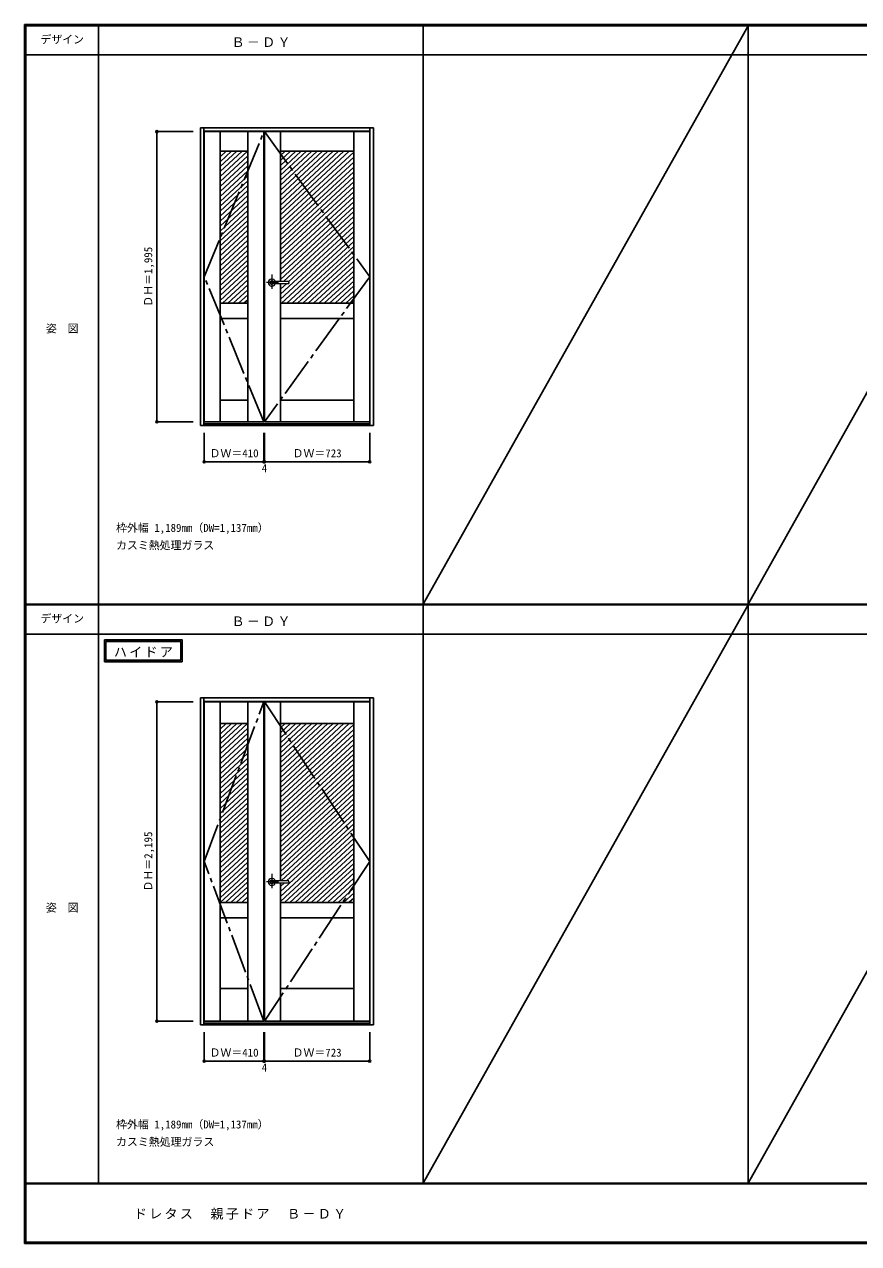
# Model space of a CAD drawing. Units: millimetres, scale not verified. Extents: x -6000 to 5700, y -4307 to 4175.
# Drawn here: x -6000 to -267, y -4205 to 4175 of the extents above; entities that cross this region are included whole.
import ezdxf
from ezdxf.enums import TextEntityAlignment as Align

# ---------------------------------------------------------------- set-up
doc = ezdxf.new("R2010")
doc.units = ezdxf.units.MM
doc.header["$LTSCALE"] = 30
doc.header["$PDMODE"] = 32
doc.header["$PDSIZE"] = 15
doc.linetypes.add('CHAIN1', pattern=[8, 5, -1, 1, -1])
doc.linetypes.add('CHAIN2', pattern=[12, 9, -1, 1, -1])
for name, color, linetype in [('0-2_扉', 7, 'Continuous'), ('0-4_枠', 3, 'Continuous'), ('0-7', 7, 'CHAIN2'), ('0-A_文字', 7, 'Continuous'), ('0-B_寸法', 7, 'Continuous'), ('0-C_ハッチ', 4, 'Continuous'), ('F-1_枠', 6, 'Continuous'), ('F-A_文字', 7, 'Continuous')]:
    doc.layers.add(name, color=color, linetype=linetype)
doc.layers.add('0-5_レバー', color=7, linetype='Continuous', lineweight=18)
doc.styles.add('ＭＳ ゴシック', font='')
doc.styles.get('ＭＳ ゴシック').set_extended_font_data('MS Gothic')

msp = doc.modelspace()

# ---------------------------------------------------------------- linework, layer by layer
at = {"layer": '0-2_扉'}
for p, q in [((-4764, 1443), (-4764, 3438)), ((-4654, 1443), (-4654, 3438)), ((-4464, 1443), (-4464, 3438)), ((-4350, 1443), (-4350, 3438)), ((-4350, 3438), (-3627, 3438)), ((-4240, 2407.5), (-4240, 3438)), ((-3737, 1443), (-3737, 3438)), ((-3627, 1443), (-3627, 3438)), ((-4464, 3303), (-4654, 3303)), ((-4240, 3303), (-3737, 3303)), ((-4240, 1443), (-4240, 2393.5)), ((-4654, 2258), (-4464, 2258)), ((-4240, 2258), (-3737, 2258)), ((-4464, 2153), (-4654, 2153)), ((-4240, 2153), (-3737, 2153)), ((-4464, 1593), (-4654, 1593)), ((-4240, 1593), (-3737, 1593)), ((-4354, 1443), (-4764, 1443)), ((-4350, 1443), (-3627, 1443)), ((-4354, -481.25), (-4764, -481.25)), ((-4654, -2676.25), (-4654, -481.25)), ((-4464, -2676.25), (-4464, -481.25)), ((-4354, -2676.25), (-4354, -481.25)), ((-4350, -481.25), (-3627, -481.25)), ((-4350, -2676.25), (-4350, -481.25)), ((-4240, -1711.75), (-4240, -481.25)), ((-3737, -2676.25), (-3737, -481.25)), ((-3627, -2676.25), (-3627, -481.25)), ((-4464, -631.25), (-4654, -631.25)), ((-4240, -631.25), (-3737, -631.25)), ((-4350, -1672.05), (-4350, -1692.45)), ((-4240, -2676.25), (-4240, -1725.75)), ((-4654, -1861.25), (-4464, -1861.25)), ((-4240, -1861.25), (-3737, -1861.25)), ((-4464, -1966.25), (-4654, -1966.25)), ((-4240, -1966.25), (-3737, -1966.25)), ((-4464, -2451.25), (-4654, -2451.25)), ((-4240, -2451.25), (-3737, -2451.25)), ((-4350, -2676.25), (-3627, -2676.25))]:
    msp.add_line(p, q, dxfattribs=at)
for points in [[(-4354, 1443), (-4354, 3438), (-4764, 3438)], [(-4354, -2676.25), (-4764, -2676.25), (-4764, -481.25)]]:
    msp.add_lwpolyline(points, dxfattribs=at)
at = {"layer": '0-4_枠'}
for p, q in [((-4790, 3465), (-4790, 1418)), ((-4790, 3465), (-3601, 3465)), ((-4766, 1418), (-4766, 3465)), ((-4766, 3441), (-3625, 3441)), ((-3625, 1418), (-3625, 3465)), ((-3601, 3465), (-3601, 1418)), ((-4766, 1430), (-3625, 1430)), ((-4790, 1418), (-3601, 1418)), ((-4790, -454.25), (-4790, -2701.25)), ((-4790, -454.25), (-3601, -454.25)), ((-4766, -2701.25), (-4766, -454.25)), ((-4766, -478.25), (-3625, -478.25)), ((-3625, -2701.25), (-3625, -454.25)), ((-3601, -454.25), (-3601, -2701.25)), ((-4790, -2701.25), (-3601, -2701.25)), ((-4766, -2689.25), (-3625, -2689.25))]:
    msp.add_line(p, q, dxfattribs=at)
at = {"layer": '0-5_レバー', "color": 4, "linetype": 'CHAIN1'}
for p, q in [((-4299.5, 2456.96), (-4299.5, 2357.11)), ((-4252.7, 2400.5), (-4335.72, 2400.5)), ((-4299.5, -1662.29), (-4299.5, -1762.14)), ((-4252.7, -1718.75), (-4335.72, -1718.75))]:
    msp.add_line(p, q, dxfattribs=at)
at = {"layer": '0-5_レバー'}
for p, q in [((-4182.5, 2400.5), (-4182.5, 2405.99)), ((-4182.5, 2400.5), (-4182.5, 2395)), ((-4182.5, -1718.75), (-4182.5, -1713.26)), ((-4182.5, -1718.75), (-4182.5, -1724.25))]:
    msp.add_line(p, q, dxfattribs=at)
for points in [[(-4289.54, 2407.49), (-4290.31, 2408.28), (-4292.28, 2409.65), (-4294.53, 2410.66), (-4296.96, 2411.29), (-4299.5, 2411.5), (-4302.04, 2411.29), (-4304.47, 2410.66), (-4306.72, 2409.65), (-4308.69, 2408.28), (-4310.31, 2406.61), (-4311.51, 2404.71), (-4312.25, 2402.65), (-4312.5, 2400.5), (-4312.25, 2398.35), (-4311.51, 2396.29), (-4310.31, 2394.39), (-4308.69, 2392.72), (-4306.72, 2391.35), (-4304.47, 2390.34), (-4302.04, 2389.71), (-4299.5, 2389.5), (-4296.96, 2389.71), (-4294.53, 2390.34), (-4292.28, 2391.35), (-4290.31, 2392.72), (-4289.54, 2393.51)], [(-4184, 2407.5), (-4193.73, 2407.5), (-4203.91, 2407.5), (-4213.51, 2407.5), (-4222.5, 2407.5), (-4230.91, 2407.5), (-4238.72, 2407.5), (-4245.54, 2407.5), (-4251.84, 2407.5), (-4257.61, 2407.5), (-4262.85, 2407.5), (-4267.64, 2407.5), (-4272.3, 2407.5), (-4276.5, 2407.5), (-4280.25, 2407.5), (-4282.25, 2407.5), (-4284.1, 2407.5), (-4286.11, 2407.49), (-4288.52, 2407.49), (-4290.01, 2407.49), (-4291.55, 2407.49), (-4293.07, 2407.49), (-4294.17, 2407.49), (-4294.63, 2407.49), (-4294.63, 2407.48)], [(-4294.48, 2393.51), (-4294.35, 2393.51), (-4293.91, 2393.51), (-4293.19, 2393.51), (-4292.17, 2393.51), (-4290.91, 2393.51), (-4289.56, 2393.51), (-4286.7, 2393.51), (-4283.72, 2393.5), (-4280.7, 2393.5), (-4277.66, 2393.5), (-4274.59, 2393.5), (-4271.51, 2393.5), (-4267.51, 2393.5), (-4263.1, 2393.5), (-4258.13, 2393.5), (-4252.6, 2393.5), (-4246.51, 2393.5), (-4239.86, 2393.5), (-4232.65, 2393.5), (-4224.06, 2393.5), (-4214.8, 2393.5), (-4204.86, 2393.5), (-4194.25, 2393.5), (-4184, 2393.5)], [(-4184, 2407.5), (-4193.08, 2407.5), (-4193.48, 2407.5)], [(-4289.54, -1711.76), (-4290.31, -1710.97), (-4292.28, -1709.6), (-4294.53, -1708.59), (-4296.96, -1707.96), (-4299.5, -1707.75), (-4302.04, -1707.96), (-4304.47, -1708.59), (-4306.72, -1709.6), (-4308.69, -1710.97), (-4310.31, -1712.64), (-4311.51, -1714.54), (-4312.25, -1716.6), (-4312.5, -1718.75), (-4312.25, -1720.9), (-4311.51, -1722.96), (-4310.31, -1724.86), (-4308.69, -1726.53), (-4306.72, -1727.9), (-4304.47, -1728.91), (-4302.04, -1729.54), (-4299.5, -1729.75), (-4296.96, -1729.54), (-4294.53, -1728.91), (-4292.28, -1727.9), (-4290.31, -1726.53), (-4289.54, -1725.74)], [(-4184, -1711.75), (-4193.73, -1711.75), (-4203.91, -1711.75), (-4213.51, -1711.75), (-4222.5, -1711.75), (-4230.91, -1711.75), (-4238.72, -1711.75), (-4245.54, -1711.75), (-4251.84, -1711.75), (-4257.61, -1711.75), (-4262.85, -1711.75), (-4267.64, -1711.75), (-4272.3, -1711.75), (-4276.5, -1711.75), (-4280.25, -1711.75), (-4282.25, -1711.75), (-4284.1, -1711.75), (-4286.11, -1711.76), (-4288.52, -1711.76), (-4290.01, -1711.76), (-4291.55, -1711.76), (-4293.07, -1711.76), (-4294.17, -1711.76), (-4294.63, -1711.76), (-4294.63, -1711.77)], [(-4294.48, -1725.74), (-4294.35, -1725.74), (-4293.91, -1725.74), (-4293.19, -1725.74), (-4292.17, -1725.74), (-4290.91, -1725.74), (-4289.56, -1725.74), (-4286.7, -1725.74), (-4283.72, -1725.75), (-4280.7, -1725.75), (-4277.66, -1725.75), (-4274.59, -1725.75), (-4271.51, -1725.75), (-4267.51, -1725.75), (-4263.1, -1725.75), (-4258.13, -1725.75), (-4252.6, -1725.75), (-4246.51, -1725.75), (-4239.86, -1725.75), (-4232.65, -1725.75), (-4224.06, -1725.75), (-4214.8, -1725.75), (-4204.86, -1725.75), (-4194.25, -1725.75), (-4184, -1725.75)], [(-4184, -1711.75), (-4193.08, -1711.75), (-4193.48, -1711.75)]]:
    msp.add_lwpolyline(points, dxfattribs=at)
for centre, radius, start, end in [((-4299.5, 2400.5), 24.55, 16.59952, 343.36736), ((-4184, 2406), 1.5, 0.00847, 89.9163), ((-4184, 2406), 1.5, 360, 90.17419), ((-4184, 2395), 1.5, 270.16419, 0), ((-4184, 2395), 1.5, 269.91059, 359.99153), ((-4299.5, -1718.75), 24.55, 16.59952, 343.36736), ((-4184, -1713.25), 1.5, 0.00847, 89.9163), ((-4184, -1713.25), 1.5, 360, 90.17419), ((-4184, -1724.25), 1.5, 270.16419, 0), ((-4184, -1724.25), 1.5, 269.91059, 359.99153)]:
    msp.add_arc(centre, radius, start, end, dxfattribs=at)
at = {"layer": '0-7'}
for points in [[(-4354, 1443), (-4764, 2440.5), (-4354, 3438)], [(-4350, 3438), (-3627, 2440.5), (-4350, 1443)], [(-4354, -2676.25), (-4764, -1578.75), (-4354, -481.25)], [(-4350, -481.25), (-3627, -1578.75), (-4350, -2676.25)]]:
    msp.add_lwpolyline(points, dxfattribs=at)
at = {"layer": '0-A_文字'}
for p, q in [((-5450, -55.5), (-5450, -205.5)), ((-5440, -65.5), (-4925.67, -65.5)), ((-4925.67, -65.5), (-4925.67, -195.5)), ((-5450, -205.5), (-4915.67, -205.5))]:
    msp.add_line(p, q, dxfattribs=at)
for points in [[(-5450, -55.5), (-4915.67, -55.5), (-4915.67, -205.5)], [(-5440, -65.5), (-5440, -195.5), (-4925.67, -195.5)]]:
    msp.add_lwpolyline(points, dxfattribs=at)
at = {"layer": '0-B_寸法', "color": 4}
for p, q in [((-5090, 3438), (-5090, 1443)), ((-5090, 3438), (-4840, 3438)), ((-5090, 1443), (-4840, 1443)), ((-4764, 1168), (-4764, 1368)), ((-4354, 1168), (-4354, 1368)), ((-3627, 1168), (-3627, 1368)), ((-4350, 1168), (-3627, 1168)), ((-5090, -481.25), (-5090, -2676.25)), ((-5090, -481.25), (-4840, -481.25)), ((-5090, -2676.25), (-4840, -2676.25)), ((-4764, -2951.25), (-4764, -2751.25)), ((-4354, -2951.25), (-4354, -2751.25)), ((-3627, -2951.25), (-3627, -2751.25)), ((-4350, -2951.25), (-3627, -2951.25))]:
    msp.add_line(p, q, dxfattribs=at)
for points in [[(-4764, 1168), (-4354, 1168), (-4350, 1168), (-4350, 1368)], [(-4764, -2951.25), (-4354, -2951.25), (-4350, -2951.25), (-4350, -2751.25)]]:
    msp.add_lwpolyline(points, dxfattribs=at)
at = {"layer": '0-B_寸法'}
for p in [(-5090, 3438), (-5090, 1443), (-4764, 1168), (-4354, 1168), (-4350, 1168), (-3627, 1168), (-5090, -481.25), (-5090, -2676.25), (-4764, -2951.25), (-4354, -2951.25), (-4350, -2951.25), (-3627, -2951.25)]:
    msp.add_point(p, dxfattribs=at)
at = {"layer": '0-C_ハッチ'}
for p, q in [((-4613.42, 3303), (-4654, 3265.42)), ((-4466.23, 3303), (-4654, 3129.14)), ((-4503.03, 3303), (-4654, 3163.21)), ((-4539.82, 3303), (-4654, 3197.28)), ((-4576.62, 3303), (-4654, 3231.35)), ((-4464, 3270.99), (-4654, 3095.07)), ((-4171.86, 3303), (-4240, 3239.9)), ((-4135.06, 3303), (-4240, 3205.83)), ((-4098.26, 3303), (-4240, 3171.76)), ((-4061.47, 3303), (-4240, 3137.69)), ((-4208.65, 3303), (-4240, 3273.97)), ((-4024.67, 3303), (-4240, 3103.62)), ((-3987.87, 3303), (-4240, 3069.55)), ((-3951.08, 3303), (-4240, 3035.48)), ((-3914.28, 3303), (-4240, 3001.41)), ((-3877.48, 3303), (-4240, 2967.34)), ((-3840.69, 3303), (-4240, 2933.26)), ((-3803.89, 3303), (-4240, 2899.19)), ((-3767.09, 3303), (-4240, 2865.12)), ((-3737, 3296.79), (-4240, 2831.05)), ((-4464, 3236.92), (-4654, 3061)), ((-4464, 3202.85), (-4654, 3026.93)), ((-3737, 3262.72), (-4240, 2796.98)), ((-3737, 3228.65), (-4240, 2762.91)), ((-3737, 3194.58), (-4240, 2728.84)), ((-4464, 3168.78), (-4654, 2992.85)), ((-4464, 3134.71), (-4654, 2958.78)), ((-4464, 3100.64), (-4654, 2924.71)), ((-3737, 3160.51), (-4240, 2694.77)), ((-3737, 3126.44), (-4240, 2660.7)), ((-4464, 3066.57), (-4654, 2890.64)), ((-4464, 3032.5), (-4654, 2856.57)), ((-3737, 3092.37), (-4240, 2626.62)), ((-3737, 3058.29), (-4240, 2592.55)), ((-3737, 3024.22), (-4240, 2558.48)), ((-4464, 2998.43), (-4654, 2822.5)), ((-4464, 2964.35), (-4654, 2788.43)), ((-3737, 2990.15), (-4240, 2524.41)), ((-3737, 2956.08), (-4240, 2490.34)), ((-4464, 2930.28), (-4654, 2754.36)), ((-4464, 2896.21), (-4654, 2720.29)), ((-4464, 2862.14), (-4654, 2686.21)), ((-3737, 2922.01), (-4240, 2456.27)), ((-3737, 2887.94), (-4240, 2422.2)), ((-3737, 2853.87), (-4219.08, 2407.5)), ((-4464, 2828.07), (-4654, 2652.14)), ((-4464, 2794), (-4654, 2618.07)), ((-3737, 2785.73), (-4240, 2319.99)), ((-3737, 2819.8), (-4182.85, 2406.97)), ((-4464, 2759.93), (-4654, 2584)), ((-4464, 2725.86), (-4654, 2549.93)), ((-4464, 2691.79), (-4654, 2515.86)), ((-3737, 2751.65), (-4240, 2285.91)), ((-3737, 2717.58), (-4233.35, 2258)), ((-3737, 2683.51), (-4196.55, 2258)), ((-4464, 2657.71), (-4654, 2481.79)), ((-4464, 2623.64), (-4654, 2447.72)), ((-3737, 2649.44), (-4159.76, 2258)), ((-3737, 2615.37), (-4122.96, 2258)), ((-4464, 2589.57), (-4654, 2413.65)), ((-4464, 2555.5), (-4654, 2379.58)), ((-4464, 2521.43), (-4654, 2345.5)), ((-3737, 2581.3), (-4086.16, 2258)), ((-3737, 2547.23), (-4049.37, 2258)), ((-4464, 2487.36), (-4654, 2311.43)), ((-4464, 2453.29), (-4654, 2277.36)), ((-3737, 2513.16), (-4012.57, 2258)), ((-3737, 2479.09), (-3975.77, 2258)), ((-3737, 2445.02), (-3938.98, 2258)), ((-4464, 2419.22), (-4638.11, 2258)), ((-4464, 2385.15), (-4601.32, 2258)), ((-4464, 2351.08), (-4564.52, 2258)), ((-4234.2, 2393.5), (-4240, 2388.13)), ((-4197.4, 2393.5), (-4240, 2354.06)), ((-3737, 2410.94), (-3902.18, 2258)), ((-3737, 2376.87), (-3865.38, 2258)), ((-4464, 2317), (-4527.72, 2258)), ((-4464, 2282.93), (-4490.93, 2258)), ((-3737, 2342.8), (-3828.59, 2258)), ((-3737, 2308.73), (-3791.79, 2258)), ((-3737, 2274.66), (-3754.99, 2258)), ((-4613.42, -631.25), (-4654, -668.83)), ((-4466.23, -631.25), (-4654, -805.11)), ((-4503.03, -631.25), (-4654, -771.04)), ((-4539.82, -631.25), (-4654, -736.97)), ((-4576.62, -631.25), (-4654, -702.9)), ((-4464, -663.26), (-4654, -839.18)), ((-4171.86, -631.25), (-4240, -694.35)), ((-4135.06, -631.25), (-4240, -728.42)), ((-4098.26, -631.25), (-4240, -762.49)), ((-4061.47, -631.25), (-4240, -796.56)), ((-4208.65, -631.25), (-4240, -660.28)), ((-4024.67, -631.25), (-4240, -830.63)), ((-3987.87, -631.25), (-4240, -864.7)), ((-3951.08, -631.25), (-4240, -898.77)), ((-3914.28, -631.25), (-4240, -932.84)), ((-3877.48, -631.25), (-4240, -966.92)), ((-3840.69, -631.25), (-4240, -1000.99)), ((-3803.89, -631.25), (-4240, -1035.06)), ((-3767.09, -631.25), (-4240, -1069.13)), ((-3737, -637.46), (-4240, -1103.2)), ((-4464, -697.33), (-4654, -873.25)), ((-4464, -731.4), (-4654, -907.32)), ((-3737, -671.53), (-4240, -1137.27)), ((-3737, -705.6), (-4240, -1171.34)), ((-3737, -739.67), (-4240, -1205.41)), ((-4464, -765.47), (-4654, -941.4)), ((-4464, -799.54), (-4654, -975.47)), ((-4464, -833.61), (-4654, -1009.54)), ((-3737, -773.74), (-4240, -1239.48)), ((-3737, -807.81), (-4240, -1273.55)), ((-4464, -867.68), (-4654, -1043.61)), ((-4464, -901.75), (-4654, -1077.68)), ((-3737, -841.88), (-4240, -1307.63)), ((-3737, -875.96), (-4240, -1341.7)), ((-3737, -910.03), (-4240, -1375.77)), ((-4464, -935.83), (-4654, -1111.75)), ((-4464, -969.9), (-4654, -1145.82)), ((-4464, -1003.97), (-4654, -1179.89)), ((-3737, -944.1), (-4240, -1409.84)), ((-3737, -978.17), (-4240, -1443.91)), ((-4464, -1038.04), (-4654, -1213.96)), ((-4464, -1072.11), (-4654, -1248.04)), ((-3737, -1012.24), (-4240, -1477.98)), ((-3737, -1046.31), (-4240, -1512.05)), ((-3737, -1080.38), (-4234.2, -1540.75)), ((-4464, -1106.18), (-4654, -1282.11)), ((-4464, -1140.25), (-4654, -1316.18)), ((-3737, -1148.52), (-4240, -1614.27)), ((-3737, -1114.45), (-4197.4, -1540.75)), ((-4464, -1174.32), (-4654, -1350.25)), ((-4464, -1208.39), (-4654, -1384.32)), ((-4464, -1242.46), (-4654, -1418.39)), ((-3737, -1182.6), (-4240, -1648.34)), ((-3737, -1216.67), (-4240, -1682.41)), ((-3737, -1250.74), (-4232.75, -1709.76)), ((-4464, -1276.54), (-4654, -1452.46)), ((-4464, -1310.61), (-4654, -1486.53)), ((-3737, -1318.88), (-4240, -1784.62)), ((-3737, -1284.81), (-4198.1, -1711.75)), ((-4464, -1344.68), (-4654, -1520.6)), ((-4464, -1378.75), (-4654, -1554.67)), ((-4464, -1412.82), (-4654, -1588.75)), ((-3737, -1352.95), (-4240, -1818.69)), ((-3737, -1387.02), (-4240, -1852.76)), ((-3737, -1421.09), (-4212.37, -1861.25)), ((-4464, -1446.89), (-4654, -1622.82)), ((-4464, -1480.96), (-4654, -1656.89)), ((-3737, -1455.16), (-4175.57, -1861.25)), ((-3737, -1489.23), (-4138.78, -1861.25)), ((-4464, -1515.03), (-4654, -1690.96)), ((-4464, -1549.1), (-4654, -1725.03)), ((-4464, -1583.18), (-4654, -1759.1)), ((-4234.2, -1540.75), (-4240, -1546.12)), ((-4197.4, -1540.75), (-4240, -1580.19)), ((-3737, -1523.31), (-4101.98, -1861.25)), ((-3737, -1557.38), (-4065.18, -1861.25)), ((-3737, -1591.45), (-4028.39, -1861.25)), ((-4464, -1617.25), (-4654, -1793.17)), ((-4464, -1651.32), (-4654, -1827.24)), ((-3737, -1625.52), (-3991.59, -1861.25)), ((-3737, -1659.59), (-3954.79, -1861.25)), ((-4464, -1685.39), (-4654, -1861.31)), ((-4464, -1719.46), (-4617.13, -1861.25)), ((-4464, -1753.53), (-4580.34, -1861.25)), ((-4213.22, -1725.75), (-4240, -1750.55)), ((-3737, -1693.66), (-3918, -1861.25)), ((-3737, -1727.73), (-3881.2, -1861.25)), ((-4464, -1787.6), (-4543.54, -1861.25)), ((-4464, -1821.67), (-4506.74, -1861.25)), ((-3737, -1761.8), (-3844.4, -1861.25)), ((-3737, -1795.87), (-3807.61, -1861.25)), ((-3737, -1829.95), (-3770.81, -1861.25))]:
    msp.add_line(p, q, dxfattribs=at)
at = {"layer": 'F-1_枠'}
for p, q in [((-6000, 4175), (5700, 4175)), ((-6000, 4175), (-6000, -4205)), ((-6000, 4170), (5700, 4170)), ((-6000, 4165), (5700, 4165)), ((-5995, 4175), (-5995, -4205)), ((-5990, 4175), (-5990, -4205)), ((-5490, 4175), (-5490, -3790)), ((-3258.4, 4175), (-3258.4, -3790)), ((-1026.8, 4175), (-1026.8, -3790)), ((-6000, 3965), (5700, 3965)), ((-6000, 190.5), (5700, 190.5)), ((-6000, 187.5), (5700, 187.5)), ((-6000, 184.5), (5700, 184.5)), ((-6000, -15.5), (5700, -15.5)), ((5700, -3790), (-6000, -3790)), ((5700, -3795), (-6000, -3795)), ((5700, -4195), (-6000, -4195)), ((5700, -4200), (-6000, -4200)), ((5700, -4205), (-6000, -4205))]:
    msp.add_line(p, q, dxfattribs=at)
at = {"layer": 'F-A_文字'}
for p, q in [((-1026.8, 4165), (-3258.4, 190.5)), ((1204.8, 4165), (-1026.8, 190.5)), ((-1026.8, 184.5), (-3258.4, -3790)), ((1204.8, 184.5), (-1026.8, -3790))]:
    msp.add_line(p, q, dxfattribs=at)

# ---------------------------------------------------------------- texts
at = {"layer": '0-A_文字', "style": 'ＭＳ ゴシック'}
for s, p in [('枠外幅 1,189mm（DW=1,137mm）', (-5370, 670.5)), ('カスミ熱処理ガラス', (-5370, 550.5)), ('枠外幅 1,189mm（DW=1,137mm）', (-5370, -3430)), ('カスミ熱処理ガラス', (-5370, -3550))]:
    msp.add_text(s, height=54.99, dxfattribs=at).set_placement(p, align=Align.BOTTOM_LEFT)
at = {"layer": '0-A_文字', "char_height": 65.98, "attachment_point": 7, "style": 'ＭＳ ゴシック'}
for s, insert in [('\\T1.17;Ｂ－ＤＹ', (-4576.7, 4020)), ('\\T1.17;Ｂ－ＤＹ', (-4576.7, 39.5)), ('\\T1.17;ハイドア', (-5385.34, -175.5))]:
    msp.add_mtext(s, dxfattribs=dict(at, insert=insert))
at = {"layer": '0-B_寸法', "style": 'ＭＳ ゴシック'}
for s, p in [('ＤＨ＝1,995', (-5105, 2234.25)), ('ＤＨ＝2,195', (-5105, -1785))]:
    msp.add_text(s, height=54.99, rotation=90, dxfattribs=at).set_placement(p, align=Align.BOTTOM_LEFT)
for s, p in [('ＤＷ＝410', (-4727.75, 1183)), ('ＤＷ＝723', (-4157.25, 1183)), ('4', (-4368.75, 1080.61)), ('ＤＷ＝410', (-4727.75, -2936.25)), ('ＤＷ＝723', (-4157.25, -2936.25)), ('4', (-4368.75, -3038.64))]:
    msp.add_text(s, height=54.99, dxfattribs=at).set_placement(p, align=Align.BOTTOM_LEFT)
at = {"layer": 'F-A_文字', "style": 'ＭＳ ゴシック'}
for s, p in [('デザイン', (-5890, 4027.5)), ('姿\u3000図', (-5852.5, 2040.25)), ('デザイン', (-5890, 47)), ('姿\u3000図', (-5852.5, -1940.25))]:
    msp.add_text(s, height=54.99, dxfattribs=at).set_placement(p, align=Align.BOTTOM_LEFT)
at = {"layer": 'F-A_文字', "insert": (-5247.55, -4040), "char_height": 65.98, "attachment_point": 7, "style": 'ＭＳ ゴシック'}
msp.add_mtext('\\T1.17;ドレタス\u3000親子ドア\u3000Ｂ－ＤＹ', dxfattribs=at)

doc.saveas('drawing.dxf')
